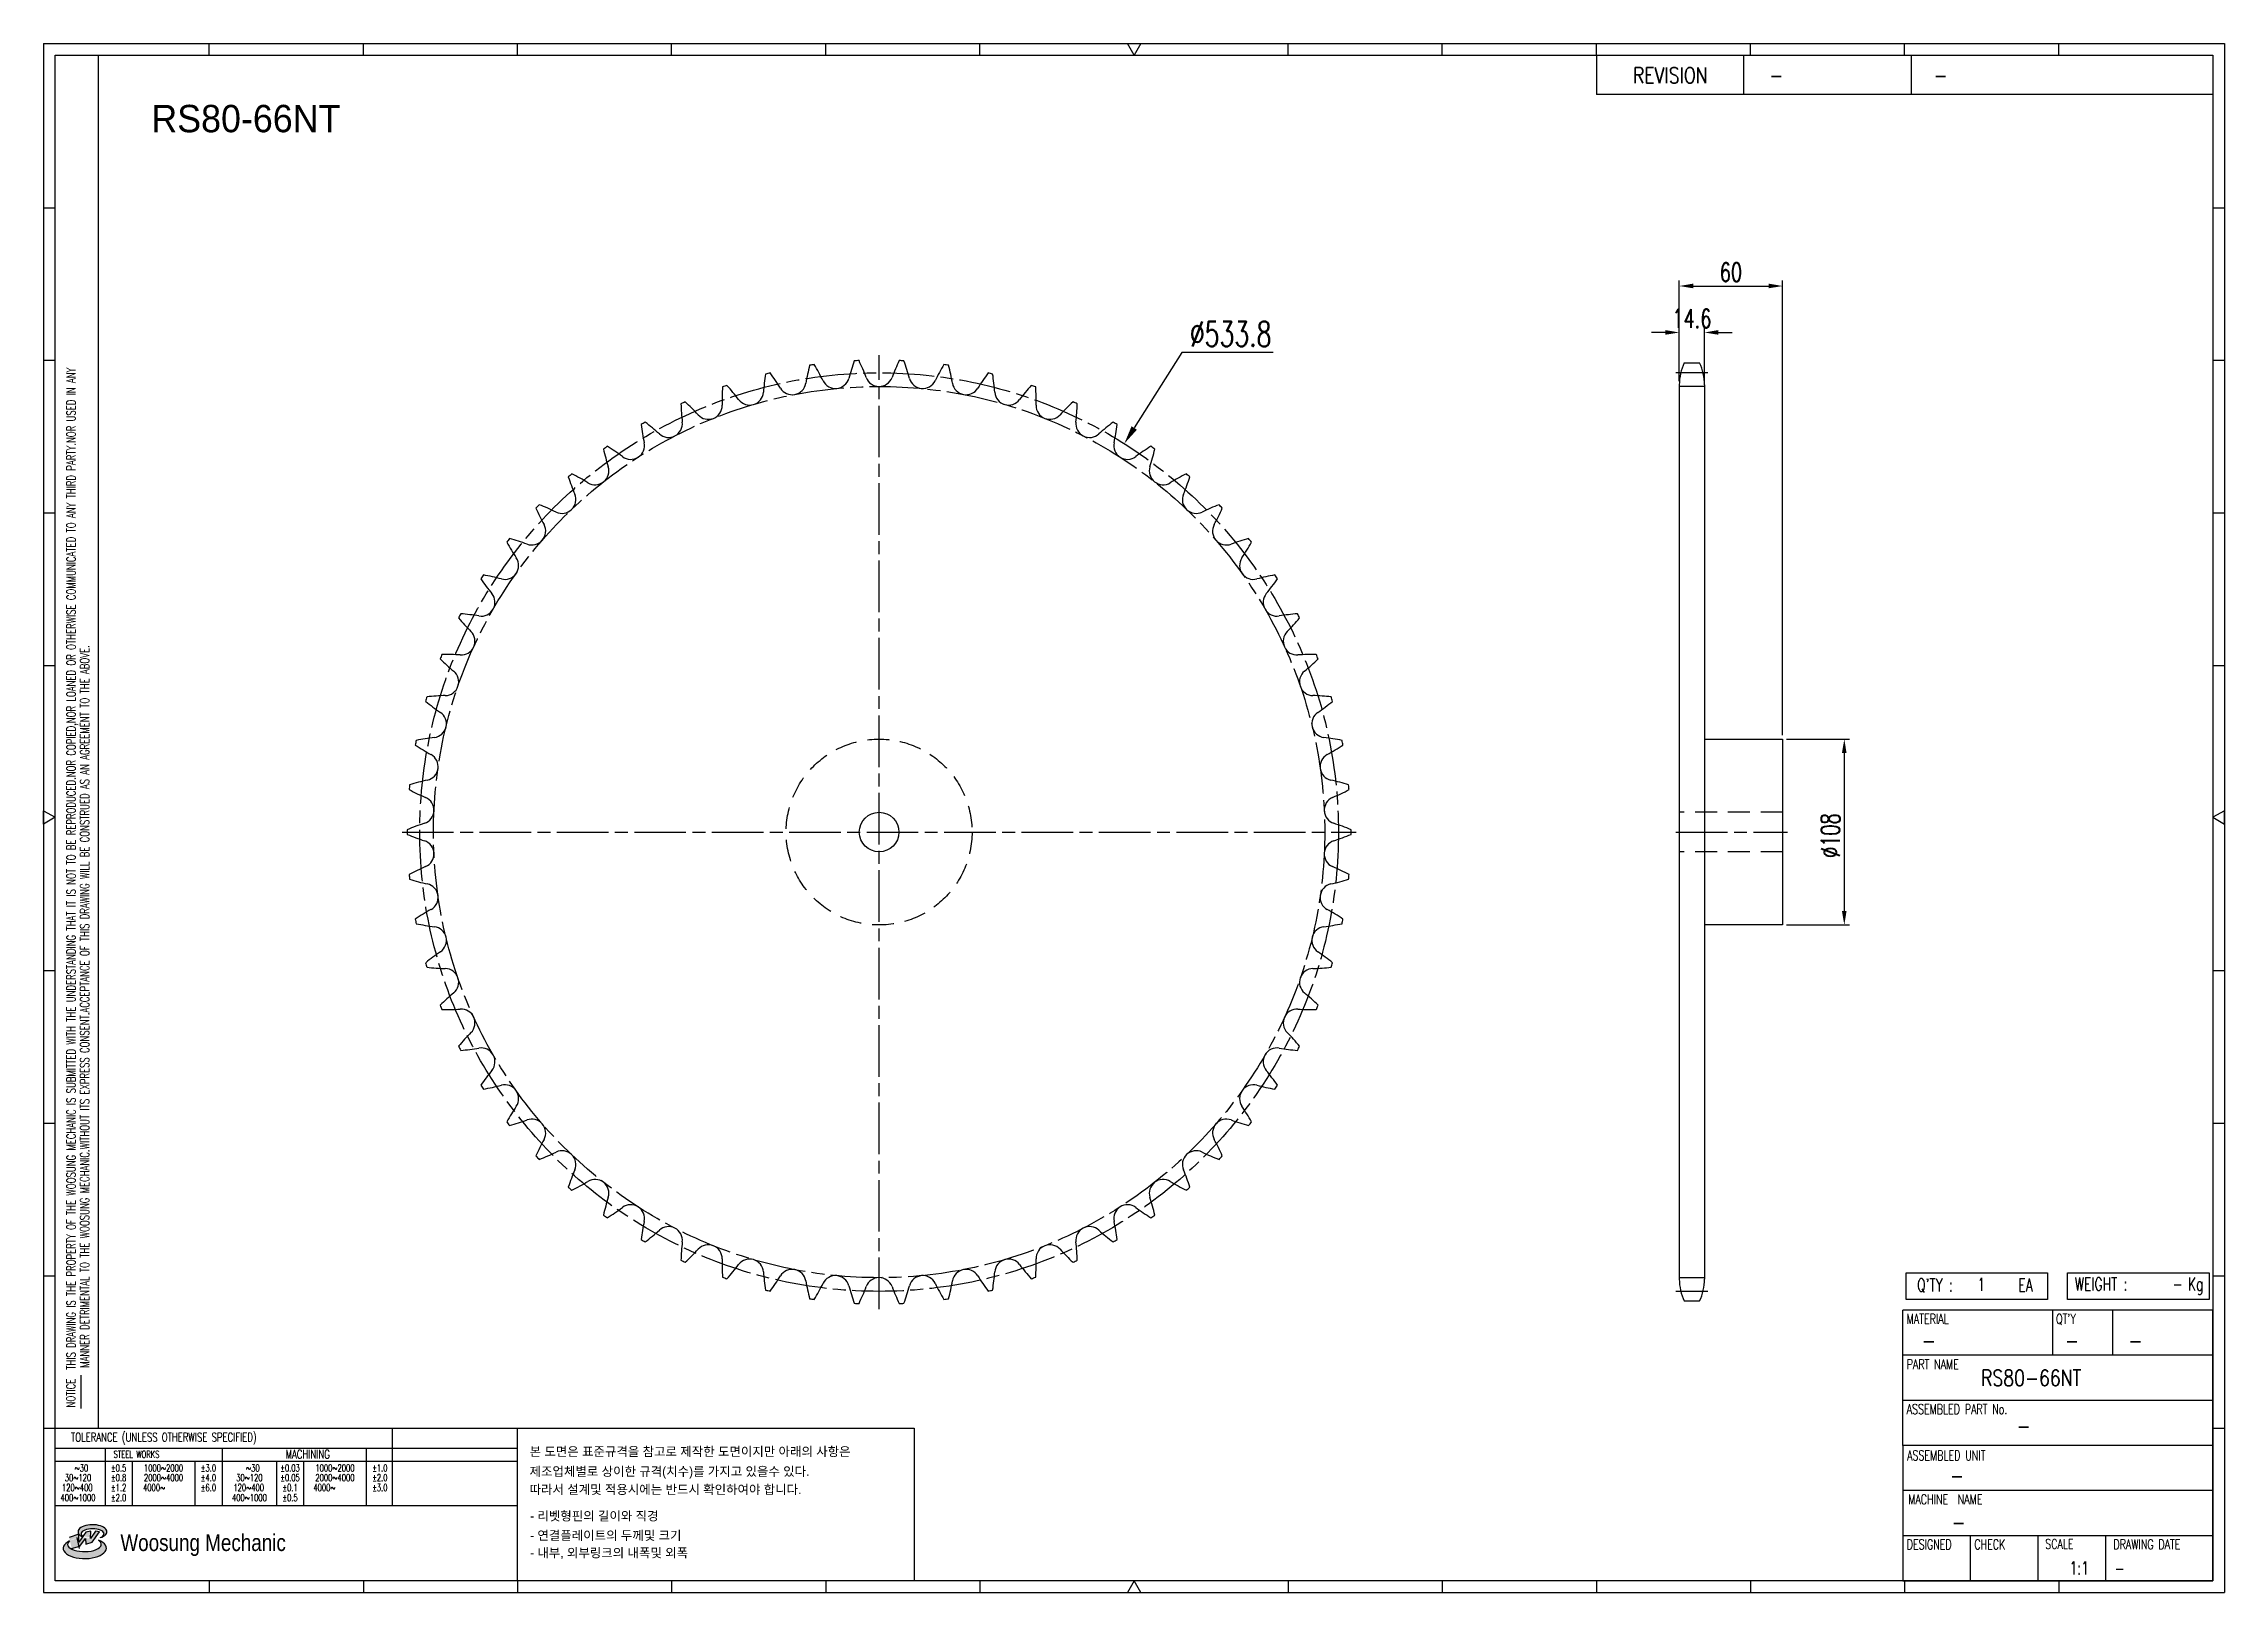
# Model space of a CAD drawing. Header units: millimetres. Extents: x 26814 to 28081, y 33 to 933.
import ezdxf
from ezdxf.enums import TextEntityAlignment as Align

# ---------------------------------------------------------------- set-up
doc = ezdxf.new("R2010")
doc.units = ezdxf.units.MM
for name, pattern in [('AM_ISO08W050', [18, 12, -1.5, 3, -1.5]), ('AM_ISO08W050x2', [9, 6, -0.75, 1.5, -0.75]), ('HIDDEN', [9.525, 6.35, -3.175])]:
    doc.linetypes.add(name, pattern=pattern)
doc.layers.get('Defpoints').update_dxf_attribs({"color": 80})
doc.layers.add('CL2', color=4, linetype='AM_ISO08W050', lineweight=25)
for name, color, linetype in [('HL', 2, 'HIDDEN'), ('LOGO', 7, 'Continuous'), ('S-DIM', 7, 'Continuous'), ('TITLE', 7, 'Continuous')]:
    doc.layers.add(name, color=color, linetype=linetype)
doc.styles.add('HAN', font='ROMANS.shx', dxfattribs={"width": 0.7, "bigfont": 'whgtxt.shx'})
doc.styles.add('HKD_ST2', font='romans.shx', dxfattribs={"width": 0.7, "height": 4, "bigfont": '@extfont2.shx'})
doc.styles.add('HSG', font='SIMPLEX.shx', dxfattribs={"width": 0.7, "bigfont": 'HSG.shx'})
doc.styles.add('MtXpl_', font='Gulim.ttf')
doc.styles.add('SLDTEXTSTYLE4', font='arial.ttf', dxfattribs={"width": 0.8})
doc.dimstyles.new('APP23', dxfattribs={"dimscale": 4.5, "dimtxt": 2.4, "dimasz": 1.8, "dimexe": 0.7, "dimexo": 0.5, "dimgap": 0.6, "dimtad": 1, "dimtoh": 1, "dimdec": 1, "dimrnd": 0.01, "dimzin": 9, "dimdsep": 46, "dimtxsty": 'HSG', "dimcen": 0, "dimclrd": 1, "dimclre": 1, "dimclrt": 256, "dimazin": 2, "dimtp": 1, "dimtm": 1, "dimtfac": 0.5, "dimtdec": 1, "dimtix": 1, "dimtofl": 0, "dimtmove": 0, "dimatfit": 3, "dimfxl": 0, "dimtvp": 1, "dimtolj": 2, "dimlwd": -1, "dimlwe": -1, "dimarcsym": 0})
doc.dimstyles.new('APP28', dxfattribs={"dimscale": 6, "dimtxt": 2.4, "dimasz": 1.8, "dimexe": 0.7, "dimexo": 0.5, "dimgap": 0.6, "dimtad": 1, "dimtoh": 1, "dimdec": 1, "dimrnd": 0.01, "dimzin": 9, "dimdsep": 46, "dimtxsty": 'HSG', "dimcen": 0, "dimclrd": 1, "dimclre": 1, "dimclrt": 256, "dimazin": 2, "dimtp": 1, "dimtm": 1, "dimtfac": 0.5, "dimtdec": 1, "dimtofl": 0, "dimtmove": 0, "dimatfit": 3, "dimfxl": 0, "dimtvp": 1, "dimtolj": 2, "dimlwd": -1, "dimlwe": -1, "dimarcsym": 0})

# ---------------------------------------------------------------- blocks, each defined once
blk = doc.blocks.new('MASTER')
at = {"layer": 'LOGO'}
h = blk.add_hatch(color=10, dxfattribs=at)
h.paths.add_polyline_path([(1.544, 35.177), (1.554, 34.966), (1.779, 35.034), (2.054, 35.422), (1.908, 35.446), (1.728, 35.167), (1.741, 35.439), (1.547, 35.405), (1.292, 35.041), (1.295, 35.33), (0.943, 35.208), (1.03, 34.8), (1.336, 34.885)])
edge = h.paths.add_edge_path()
edge.add_ellipse((1.795, 35.421), major_axis=(-0.53, 0), ratio=0.487785, start_angle=122.36065, end_angle=403.39574)
edge.add_line((1.411, 35.244), (1.419, 35.261))
edge.add_ellipse((1.798, 35.344), major_axis=(-0.423, 0), ratio=0.444396, start_angle=131.58977, end_angle=386.19408, ccw=False)
edge = h.paths.add_edge_path()
edge.add_ellipse((1.512, 34.815), major_axis=(-0.793, 0), ratio=0.480113, start_angle=314.67633, end_angle=590.85213)
edge.add_ellipse((1.501, 34.958), major_axis=(-0.62, 0), ratio=0.43311, start_angle=331.7024, end_angle=574.42495, ccw=False)
at = {"color": 140}
for p, q in [((0, 90.118), (80.15, 90.118)), ((0, 90.118), (0, 33.191)), ((80.15, 90.118), (80.15, 33.191)), ((57.068, 89.693), (57.068, 88.246)), ((62.47, 89.693), (62.47, 88.246)), ((68.635, 89.693), (68.635, 88.246)), ((79.725, 88.246), (57.068, 88.246)), ((68.449, 43.961), (68.449, 44.936)), ((68.449, 44.936), (73.654, 44.936)), ((73.654, 44.936), (73.654, 43.961)), ((74.39, 43.961), (74.39, 44.936)), ((74.39, 44.936), (79.595, 44.936)), ((79.595, 44.936), (79.595, 43.961)), ((68.336, 38.59), (68.336, 43.563)), ((79.725, 43.563), (68.336, 43.563)), ((73.654, 43.961), (68.449, 43.961)), ((73.827, 43.563), (73.827, 41.905)), ((79.595, 43.961), (74.39, 43.961)), ((76.037, 43.563), (76.037, 41.905)), ((79.725, 38.59), (79.725, 43.563)), ((79.725, 41.905), (68.336, 41.905)), ((79.725, 40.248), (68.336, 40.248)), ((68.336, 38.59), (68.336, 33.616)), ((79.725, 38.59), (68.336, 38.59)), ((79.725, 33.616), (79.725, 38.59)), ((79.725, 36.932), (68.336, 36.932)), ((79.725, 35.274), (68.336, 35.274)), ((70.822, 33.616), (70.822, 35.274)), ((73.309, 33.616), (73.309, 35.274)), ((75.796, 33.616), (75.796, 35.274)), ((0, 33.191), (80.15, 33.191)), ((68.336, 33.616), (79.725, 33.616))]:
    blk.add_line(p, q, dxfattribs=at)
for p, q in [((6.089, 89.693), (6.089, 90.118)), ((11.753, 89.693), (11.753, 90.118)), ((17.418, 89.693), (17.418, 90.118)), ((23.082, 89.693), (23.082, 90.118)), ((28.746, 89.693), (28.746, 90.118)), ((34.411, 89.693), (34.411, 90.118)), ((45.739, 89.693), (45.739, 90.118)), ((51.404, 89.693), (51.404, 90.118)), ((57.068, 89.693), (57.068, 90.118)), ((62.732, 89.693), (62.732, 90.118)), ((68.397, 89.693), (68.397, 90.118)), ((74.061, 89.693), (74.061, 90.118)), ((0, 84.085), (0.425, 84.085)), ((79.725, 84.085), (80.15, 84.085)), ((0, 78.478), (0.425, 78.478)), ((79.725, 78.478), (80.15, 78.478)), ((0, 72.87), (0.425, 72.87)), ((79.725, 72.87), (80.15, 72.87)), ((0, 67.262), (0.425, 67.262)), ((79.725, 67.262), (80.15, 67.262)), ((0, 56.047), (0.425, 56.047)), ((79.725, 56.047), (80.15, 56.047)), ((0, 50.439), (0.425, 50.439)), ((79.725, 50.439), (80.15, 50.439)), ((0, 44.832), (0.425, 44.832)), ((79.725, 44.832), (80.15, 44.832)), ((1.377, 39.947), (1.377, 41.174)), ((0, 39.224), (0.425, 39.224)), ((79.725, 39.224), (80.15, 39.224)), ((6.089, 33.616), (6.089, 33.191)), ((11.753, 33.616), (11.753, 33.191)), ((17.418, 33.616), (17.418, 33.191)), ((23.082, 33.616), (23.082, 33.191)), ((28.746, 33.616), (28.746, 33.191)), ((34.411, 33.616), (34.411, 33.191)), ((45.739, 33.616), (45.739, 33.191)), ((51.404, 33.616), (51.404, 33.191)), ((57.068, 33.616), (57.068, 33.191)), ((62.732, 33.616), (62.732, 33.191)), ((68.397, 33.616), (68.397, 33.191)), ((74.061, 33.616), (74.061, 33.191))]:
    blk.add_line(p, q)
at = {"color": 2}
for p, q in [((2.017, 39.224), (2.017, 89.693)), ((0.425, 39.224), (17.418, 39.224)), ((0.425, 38.487), (17.418, 38.487)), ((2.257, 38.487), (2.257, 36.382)), ((6.557, 38.5), (6.557, 36.382)), ((11.857, 38.487), (11.857, 36.382)), ((12.816, 39.224), (12.816, 36.382)), ((17.418, 33.616), (17.418, 39.224)), ((0.425, 38.012), (17.418, 38.012)), ((3.257, 38.012), (3.257, 36.382)), ((5.557, 38.012), (5.557, 36.382)), ((8.557, 38.012), (8.557, 36.382)), ((9.557, 38.026), (9.557, 36.382)), ((0.425, 36.382), (17.418, 36.382))]:
    blk.add_line(p, q, dxfattribs=at)
for points in [[(40.075, 89.693), (39.83, 90.118), (40.32, 90.118)], [(0.425, 61.679), (0, 61.433), (0, 61.924)], [(79.725, 61.679), (80.15, 61.433), (80.15, 61.924)], [(40.075, 33.616), (39.83, 33.191), (40.32, 33.191)]]:
    blk.add_lwpolyline(points, close=True)
at = {"color": 140}
blk.add_lwpolyline([(0.425, 89.693), (79.725, 89.693), (79.725, 33.616), (0.425, 33.616)], close=True, dxfattribs=at)
at = {"layer": 'LOGO'}
for p, q in [((1.295, 35.33), (0.943, 35.208)), ((1.547, 35.405), (1.292, 35.041)), ((1.292, 35.041), (1.295, 35.33)), ((1.741, 35.439), (1.547, 35.405)), ((1.908, 35.446), (1.728, 35.167)), ((1.728, 35.167), (1.741, 35.439)), ((1.779, 35.034), (2.054, 35.422)), ((2.054, 35.422), (1.908, 35.446)), ((1.03, 34.8), (1.336, 34.885)), ((1.224, 35.208), (1.311, 34.8)), ((1.224, 35.208), (1.224, 35.208)), ((1.336, 34.885), (1.544, 35.177)), ((1.419, 35.261), (1.411, 35.244)), ((1.544, 35.177), (1.554, 34.966)), ((1.554, 34.966), (1.779, 35.034))]:
    blk.add_line(p, q, dxfattribs=at)
for centre, major_axis, ratio, start_param, end_param in [((1.795, 35.421), (-0.53, 0), 0.487785, 2.135596, 7.040584), ((1.798, 35.344), (-0.423, 0), 0.444396, 2.296675, 6.740358), ((1.512, 34.815), (-0.793, 0), 0.480113, 5.492138, 10.312315), ((1.501, 34.958), (-0.62, 0), 0.43311, 5.789299, 10.025607)]:
    blk.add_ellipse(centre, major_axis=major_axis, ratio=ratio, start_param=start_param, end_param=end_param, dxfattribs=at)
for s, height, style, width, p in [('REVISION', 0.5806, 'HAN', 0.8, (58.415, 88.664)), ('-', 0.581, 'HAN', 0.8, (63.426, 88.664)), ('-', 0.581, 'HAN', 0.8, (69.468, 88.664)), ("Q'TY : ", 0.4746, 'HKD_ST2', 0.7, (68.857, 44.253)), ('1', 0.475, 'HKD_ST2', 0.7, (71.071, 44.275)), ('EA', 0.4746, 'HKD_ST2', 0.7, (72.578, 44.253)), ('WEIGHT : ', 0.4746, 'HKD_ST2', 0.7, (74.65, 44.286)), ('Kg', 0.4746, 'HKD_ST2', 0.7, (78.807, 44.286)), ('-', 0.581, 'HAN', 0.8, (69.029, 42.157)), ('-', 0.581, 'HAN', 0.8, (74.289, 42.157)), ('-', 0.581, 'HAN', 0.8, (76.623, 42.157)), ('-', 0.581, 'HAN', 0.8, (72.515, 39.013)), ('-', 0.581, 'HAN', 0.8, (70.067, 37.189)), ('-', 0.581, 'HAN', 0.8, (70.126, 35.48)), ('1:1', 0.4746, 'HKD_ST2', 0.7, (74.458, 33.848)), ('-', 0.475, 'HKD_ST2', 0.7, (76.112, 33.837))]:
    blk.add_text(s, height=height, dxfattribs=dict(style=style, width=width)).set_placement(p)
at = {"color": 6, "style": 'HKD_ST2', "width": 0.7}
for s, p in [(' THIS DRAWING IS THE PROPERTY OF THE WOOSUNG MECHANIC IS SUBMITTED WITH THE UNDERSTANDING THAT IT IS NOT TO BE REPRODUCED.NOR COPIED,NOR LOANED OR OTHERWISE COMMUNICATED TO ANY THIRD PARTY.NOR USED IN ANY', (1.173, 41.217)), ('MANNER DETRIMENTAL TO THE WOOSUNG MECHANIC.WITHOUT ITS EXPRESS CONSENT.ACCEPTANCE OF THIS DRAWING WILL BE CONSTRUED AS AN AGREEMENT TO THE ABOVE.', (1.672, 41.447))]:
    blk.add_text(s, height=0.326266, rotation=90, dxfattribs=at).set_placement(p)
at = {"style": 'HKD_ST2', "width": 0.7}
blk.add_text('-', height=0.475, dxfattribs=at).set_placement((78.613, 44.286), align=Align.RIGHT)
at = {"color": 254, "style": 'HKD_ST2', "width": 0.7}
for s, height, p in [('MATERIAL', 0.3651, (68.474, 43.425)), ("QT'Y", 0.3651, (73.965, 43.425)), ('PART NAME', 0.3651, (68.474, 41.756)), ('ASSEMBLED PART No.', 0.36511, (68.474, 40.109)), ('ASSEMBLED UNIT', 0.36511, (68.49, 38.408)), ('MACHINE  NAME', 0.36511, (68.532, 36.794)), ('DESIGNED', 0.3651, (68.474, 35.136)), ('CHECK', 0.3651, (70.961, 35.136)), ('SCALE', 0.3651, (73.566, 35.153)), ('DRAWING DATE', 0.36511, (76.071, 35.141))]:
    blk.add_text(s, height=height, dxfattribs=at).set_placement(p, align=Align.TOP_LEFT)
at = {"style": 'HKD_ST2', "width": 0.7}
blk.add_text('NOTICE', height=0.3263, rotation=90, dxfattribs=at).set_placement((1.163, 39.988))
blk.add_text('TOLERANCE (UNLESS OTHERWISE SPECIFIED)', height=0.32627, dxfattribs=at).set_placement((4.417, 38.896), align=Align.MIDDLE_CENTER)
at = {"color": 4, "style": 'HKD_ST2', "width": 0.7}
for s, height, p in [('%%12630', 0.261, (1.389, 37.762)), ('1000%%1262000', 0.26101, (4.407, 37.762)), ('%%12630', 0.261, (7.689, 37.762)), ('1000%%1262000', 0.26101, (10.707, 37.762)), ('120%%126400', 0.26101, (1.237, 37.045)), ('30%%126120', 0.261, (1.263, 37.411)), ('4000%%126', 0.261, (4.061, 37.045)), ('2000%%1264000', 0.26101, (4.407, 37.411)), ('120%%126400', 0.26101, (7.537, 37.045)), ('30%%126120', 0.261, (7.563, 37.411)), ('4000%%126', 0.261, (10.321, 37.045)), ('2000%%1264000', 0.26101, (10.707, 37.411)), ('400%%1261000', 0.26101, (1.263, 36.67)), ('400%%1261000', 0.26101, (7.563, 36.67))]:
    blk.add_text(s, height=height, dxfattribs=at).set_placement(p, align=Align.MIDDLE_CENTER)
for s, height, p in [('%%P0.5', 0.261, (2.757, 37.762)), ('STEEL WORKS', 0.26101, (3.416, 38.268)), ('%%P3.0', 0.261, (6.057, 37.762)), ('%%P0.03', 0.261, (9.057, 37.762)), ('MACHINING', 0.3263, (9.707, 38.27)), ('%%P1.0', 0.261, (12.357, 37.762)), ('%%P0.8', 0.261, (2.757, 37.411)), ('%%P1.2', 0.261, (2.757, 37.045)), ('%%P4.0', 0.261, (6.057, 37.411)), ('%%P6.0', 0.261, (6.057, 37.045)), ('%%P0.05', 0.261, (9.057, 37.411)), ('%%P0.1', 0.261, (9.057, 37.045)), ('%%P2.0', 0.261, (12.357, 37.411)), ('%%P3.0', 0.261, (12.357, 37.045)), ('%%P2.0', 0.261, (2.757, 36.67)), ('%%P0.5', 0.261, (9.057, 36.67))]:
    blk.add_text(s, height=height, dxfattribs=at).set_placement(p, align=Align.MIDDLE)
at = {"color": 1, "style": 'SLDTEXTSTYLE4', "width": 0.8}
blk.add_text('Woosung Mechanic', height=0.61957, dxfattribs=at).set_placement((2.822, 34.711))
blk = doc.blocks.new('*D3')
at = {"layer": 'Defpoints', "color": 0, "transparency": 16777216}
for p in [(27779.3, 764.8), (27764.7, 734.4), (27779.3, 734.4)]:
    blk.add_point(p, dxfattribs=at)
at = {"layer": 'S-DIM', "color": 1, "transparency": 16777216}
for p, q in [((27756.6, 764.8), (27748.5, 764.8)), ((27764.7, 736.6), (27764.7, 768)), ((27779.3, 736.6), (27779.3, 768)), ((27787.4, 764.8), (27795.5, 764.8))]:
    blk.add_line(p, q, dxfattribs=at)
for points in [[(27756.6, 766.2), (27756.6, 763.5), (27764.7, 764.8)], [(27787.4, 766.2), (27787.4, 763.5), (27779.3, 764.8)]]:
    blk.add_solid(points, dxfattribs=at)
at = {"layer": 'S-DIM', "transparency": 16777216, "insert": (27772, 772.9), "char_height": 10.8, "attachment_point": 5, "style": 'HSG'}
blk.add_mtext('\\A2;14.6', dxfattribs=at)
blk = doc.blocks.new('*D4')
at = {"layer": 'Defpoints', "color": 0, "transparency": 16777216}
for p in [(27824.7, 791.8), (27764.7, 734.4), (27824.7, 528.5)]:
    blk.add_point(p, dxfattribs=at)
at = {"layer": 'S-DIM', "color": 1, "transparency": 16777216}
for p, q in [((27764.7, 736.6), (27764.7, 795)), ((27772.8, 791.8), (27816.6, 791.8)), ((27824.7, 530.7), (27824.7, 795))]:
    blk.add_line(p, q, dxfattribs=at)
for points in [[(27772.8, 793.2), (27772.8, 790.5), (27764.7, 791.8)], [(27816.6, 793.2), (27816.6, 790.5), (27824.7, 791.8)]]:
    blk.add_solid(points, dxfattribs=at)
at = {"layer": 'S-DIM', "transparency": 16777216, "insert": (27794.7, 799.9), "char_height": 10.8, "attachment_point": 5, "style": 'HSG'}
blk.add_mtext('\\A2;60', dxfattribs=at)
blk = doc.blocks.new('*D5')
at = {"layer": 'Defpoints', "color": 0, "transparency": 16777216}
for p in [(27442.2, 700.2), (27157.2, 248.8)]:
    blk.add_point(p, dxfattribs=at)
at = {"layer": 'S-DIM', "color": 1, "transparency": 16777216}
for p, q in [((27475.6, 753.1), (27448, 709.3)), ((27528.7, 753.1), (27475.6, 753.1))]:
    blk.add_line(p, q, dxfattribs=at)
blk.add_solid([(27446.4, 710.3), (27449.5, 708.3), (27442.2, 700.2)], dxfattribs=at)
at = {"layer": 'S-DIM', "transparency": 16777216, "insert": (27504, 763.9), "char_height": 14.4, "attachment_point": 5, "style": 'HSG'}
blk.add_mtext('\\A2;∅533.8', dxfattribs=at)
blk = doc.blocks.new('*D2')
at = {"layer": 'Defpoints', "color": 0, "transparency": 16777216}
for p in [(27824.7, 528.5), (27824.7, 420.5), (27860.6, 420.5)]:
    blk.add_point(p, dxfattribs=at)
at = {"layer": 'S-DIM', "color": 1, "transparency": 16777216}
for p, q in [((27827, 528.5), (27863.7, 528.5)), ((27860.6, 520.4), (27860.6, 428.6)), ((27827, 420.5), (27863.7, 420.5))]:
    blk.add_line(p, q, dxfattribs=at)
for points in [[(27859.2, 520.4), (27861.9, 520.4), (27860.6, 528.5)], [(27859.2, 428.6), (27861.9, 428.6), (27860.6, 420.5)]]:
    blk.add_solid(points, dxfattribs=at)
at = {"layer": 'S-DIM', "transparency": 16777216, "insert": (27852.5, 472.4), "char_height": 10.8, "attachment_point": 5, "rotation": 90, "style": 'HSG'}
blk.add_mtext('\\A2;%%c108', dxfattribs=at)

msp = doc.modelspace()

# ---------------------------------------------------------------- linework, layer by layer
for p, q in [((27767.52, 747.08), (27776.52, 747.08)), ((27764.72, 734.38), (27764.72, 214.67)), ((27779.32, 734.38), (27779.32, 214.67)), ((27779.32, 528.48), (27824.72, 528.48)), ((27824.72, 528.48), (27824.72, 420.48)), ((27824.72, 420.48), (27779.32, 420.48)), ((27767.52, 201.97), (27776.52, 201.97))]:
    msp.add_line(p, q)
at = {"color": 140}
msp.add_lwpolyline([(27089.59, 128), (27320.11, 128), (27320.11, 39.33), (27089.59, 39.33)], close=True, dxfattribs=at)
msp.add_circle((27299.71, 474.48), 11.5)
for centre, radius, start, end in [((27407.1, 704.12), 129.58, 160.05209, 164.77273), ((27299.71, 474.48), 274.23, 92.44116, 93.01339), ((27170.98, 692.87), 129.58, 20.68182, 25.40246), ((27428.44, 692.87), 129.58, 154.59754, 159.31818), ((27299.71, 474.48), 274.23, 86.98661, 87.55884), ((27192.32, 704.12), 129.58, 15.22727, 19.94791), ((27361.7, 720.3), 129.58, 170.96118, 175.68182), ((27299.71, 474.48), 274.23, 103.35025, 103.92248), ((27131.97, 664.56), 129.58, 31.59091, 36.31155), ((27249.18, 736.65), 8.02, 211.59091, 350.22727), ((27384.79, 713.29), 129.58, 165.50663, 170.22727), ((27299.71, 474.48), 274.23, 97.8957, 98.46793), ((27150.8, 679.65), 129.58, 26.13636, 30.857), ((27274.33, 740.26), 8.02, 206.13636, 344.77273), ((27299.71, 741.47), 8.02, 200.68182, 339.31818), ((27325.09, 740.26), 8.02, 195.22727, 333.86364), ((27448.62, 679.65), 129.58, 149.143, 153.86364), ((27299.71, 474.48), 274.23, 81.53207, 82.1043), ((27214.63, 713.29), 129.58, 9.77273, 14.49337), ((27350.24, 736.65), 8.02, 189.77273, 328.40909), ((27467.45, 664.56), 129.58, 143.68845, 148.40909), ((27299.71, 474.48), 274.23, 76.07752, 76.64975), ((27237.72, 720.3), 129.58, 4.31818, 9.03882), ((27794.92, 734.38), 30.2, 155.13196, 180), ((27749.12, 734.38), 30.2, 0, 24.86804), ((27299.71, 474.48), 274.23, 114.25934, 114.83157), ((27314.06, 727.58), 129.58, 181.87027, 186.59091), ((27099.03, 629.38), 129.58, 42.5, 47.22064), ((27200.48, 722.35), 8.02, 222.5, 1.13636), ((27338.05, 725.07), 129.58, 176.41572, 181.13636), ((27299.71, 474.48), 274.23, 108.80479, 109.37703), ((27114.66, 647.76), 129.58, 37.04545, 41.7661), ((27224.49, 730.66), 8.02, 217.04545, 355.68182), ((27374.93, 730.66), 8.02, 184.31818, 322.95455), ((27484.76, 647.76), 129.58, 138.2339, 142.95455), ((27299.71, 474.48), 274.23, 70.62297, 71.19521), ((27261.37, 725.07), 129.58, 358.86364, 3.58428), ((27398.94, 722.35), 8.02, 178.86364, 317.5), ((27500.39, 629.38), 129.58, 132.77936, 137.5), ((27299.71, 474.48), 274.23, 65.16843, 65.74066), ((27285.36, 727.58), 129.58, 353.40909, 358.12973), ((27299.71, 474.48), 274.23, 119.71388, 120.28612), ((27289.94, 727.8), 129.58, 187.32481, 192.04545), ((27085.22, 609.61), 129.58, 47.95455, 52.67519), ((27177.37, 711.79), 8.02, 227.95455, 6.59091), ((27422.05, 711.79), 8.02, 173.40909, 312.04545), ((27514.2, 609.61), 129.58, 127.32481, 132.04545), ((27299.71, 474.48), 274.23, 59.71388, 60.28612), ((27309.48, 727.8), 129.58, 347.95455, 352.67519), ((27299.71, 474.48), 274.23, 125.16843, 125.74066), ((27265.9, 725.73), 129.58, 192.77936, 197.5), ((27073.34, 588.61), 129.58, 53.40909, 58.12973), ((27155.37, 699.09), 8.02, 233.40909, 12.04545), ((27444.05, 699.09), 8.02, 167.95455, 306.59091), ((27526.08, 588.61), 129.58, 121.87027, 126.59091), ((27333.52, 725.73), 129.58, 342.5, 347.22064), ((27299.71, 474.48), 274.23, 54.25934, 54.83157), ((27134.67, 684.35), 8.02, 238.86364, 17.5), ((27464.75, 684.35), 8.02, 162.5, 301.13636), ((27299.71, 474.48), 274.23, 130.62297, 131.19521), ((27242.17, 721.38), 129.58, 198.2339, 202.95455), ((27063.52, 566.57), 129.58, 58.86364, 63.58428), ((27535.9, 566.57), 129.58, 116.41572, 121.13636), ((27357.25, 721.38), 129.58, 337.04545, 341.7661), ((27299.71, 474.48), 274.23, 48.80479, 49.37703), ((27299.71, 474.48), 274.23, 136.07752, 136.64975), ((27218.96, 714.79), 129.58, 203.68845, 208.40909), ((27055.83, 543.7), 129.58, 64.31818, 69.03882), ((27115.47, 667.71), 8.02, 244.31818, 22.95455), ((27483.95, 667.71), 8.02, 157.04545, 295.68182), ((27543.58, 543.7), 129.58, 110.96118, 115.68182), ((27380.46, 714.79), 129.58, 331.59091, 336.31155), ((27299.71, 474.48), 274.23, 43.35025, 43.92248), ((27097.93, 649.32), 8.02, 249.77273, 28.40909), ((27501.49, 649.32), 8.02, 151.59091, 290.22727), ((27082.23, 629.35), 8.02, 255.22727, 33.86364), ((27299.71, 474.48), 274.23, 141.53207, 142.1043), ((27196.49, 706.02), 129.58, 209.143, 213.86364), ((27050.36, 520.21), 129.58, 69.77273, 74.49337), ((27549.06, 520.21), 129.58, 105.50663, 110.22727), ((27517.19, 629.35), 8.02, 146.13636, 284.77273), ((27402.93, 706.02), 129.58, 326.13636, 330.857), ((27299.71, 474.48), 274.23, 37.8957, 38.46793), ((27299.71, 474.48), 274.23, 146.98661, 147.55884), ((27174.94, 695.16), 129.58, 214.59754, 219.31818), ((27047.14, 496.3), 129.58, 75.22727, 79.94791), ((27552.28, 496.3), 129.58, 100.05209, 104.77273), ((27424.47, 695.16), 129.58, 320.68182, 325.40246), ((27299.71, 474.48), 274.23, 32.44116, 33.01339), ((27068.49, 607.98), 8.02, 260.68182, 39.31818), ((27530.93, 607.98), 8.02, 140.68182, 279.31818), ((27299.71, 474.48), 274.23, 152.44116, 153.01339), ((27154.53, 682.31), 129.58, 220.05209, 224.77273), ((27046.21, 472.19), 129.58, 80.68182, 85.40246), ((27553.21, 472.19), 129.58, 94.59754, 99.31818), ((27444.89, 682.31), 129.58, 315.22727, 319.94791), ((27299.71, 474.48), 274.23, 26.98661, 27.55884), ((27056.85, 585.39), 8.02, 266.13636, 44.77273), ((27542.57, 585.39), 8.02, 135.22727, 273.86364), ((27299.71, 474.48), 274.23, 157.8957, 158.46793), ((27135.43, 667.56), 129.58, 225.50663, 230.22727), ((27047.58, 448.11), 129.58, 86.13636, 90.857), ((27551.84, 448.11), 129.58, 89.143, 93.86364), ((27463.98, 667.56), 129.58, 309.77273, 314.49337), ((27299.71, 474.48), 274.23, 21.53207, 22.1043), ((27047.41, 561.81), 8.02, 271.59091, 50.22727), ((27552.01, 561.81), 8.02, 129.77273, 268.40909), ((27299.71, 474.48), 274.23, 163.35025, 163.92248), ((27117.83, 651.07), 129.58, 230.96118, 235.68182), ((27051.23, 424.26), 129.58, 91.59091, 96.31155), ((27548.19, 424.26), 129.58, 83.68845, 88.40909), ((27481.59, 651.07), 129.58, 304.31818, 309.03882), ((27299.71, 474.48), 274.23, 16.07752, 16.64975), ((27040.25, 537.43), 8.02, 277.04545, 55.68182), ((27559.17, 537.43), 8.02, 124.31818, 262.95455), ((27299.71, 474.48), 274.23, 168.80479, 169.37703), ((27101.86, 632.99), 129.58, 236.41572, 241.13636), ((27057.13, 400.87), 129.58, 97.04545, 101.7661), ((27542.29, 400.87), 129.58, 78.2339, 82.95455), ((27497.56, 632.99), 129.58, 298.86364, 303.58428), ((27299.71, 474.48), 274.23, 10.62297, 11.19521), ((27035.44, 512.48), 8.02, 282.5, 61.13636), ((27563.98, 512.48), 8.02, 118.86364, 257.5), ((27299.71, 474.48), 274.23, 174.25934, 174.83157), ((27087.69, 613.46), 129.58, 241.87027, 246.59091), ((27065.22, 378.14), 129.58, 102.5, 107.22064), ((27033.02, 487.19), 8.02, 287.95455, 66.59091), ((27566.39, 487.19), 8.02, 113.40909, 252.04545), ((27534.2, 378.14), 129.58, 72.77936, 77.5), ((27511.73, 613.46), 129.58, 293.40909, 298.12973), ((27299.71, 474.48), 274.23, 5.16843, 5.74066), ((27299.71, 474.48), 274.23, 179.71388, 180.28612), ((27075.44, 356.29), 129.58, 107.95455, 112.67519), ((27075.44, 592.68), 129.58, 247.32481, 252.04545), ((27033.02, 461.78), 8.02, 293.40909, 72.04545), ((27566.39, 461.78), 8.02, 107.95455, 246.59091), ((27523.98, 356.29), 129.58, 67.32481, 72.04545), ((27523.98, 592.68), 129.58, 287.95455, 292.67519), ((27299.71, 474.48), 274.23, 359.71388, 0.28612), ((27087.69, 335.5), 129.58, 113.40909, 118.12973), ((27299.71, 474.48), 274.23, 185.16843, 185.74066), ((27065.22, 570.83), 129.58, 252.77936, 257.5), ((27035.44, 436.49), 8.02, 298.86364, 77.5), ((27563.98, 436.49), 8.02, 102.5, 241.13636), ((27534.2, 570.83), 129.58, 282.5, 287.22064), ((27511.73, 335.5), 129.58, 61.87027, 66.59091), ((27299.71, 474.48), 274.23, 354.25934, 354.83157), ((27101.86, 315.98), 129.58, 118.86364, 123.58428), ((27299.71, 474.48), 274.23, 190.62297, 191.19521), ((27057.13, 548.1), 129.58, 258.2339, 262.95455), ((27040.25, 411.54), 8.02, 304.31818, 82.95455), ((27559.17, 411.54), 8.02, 97.04545, 235.68182), ((27542.29, 548.1), 129.58, 277.04545, 281.7661), ((27497.56, 315.98), 129.58, 56.41572, 61.13636), ((27299.71, 474.48), 274.23, 348.80479, 349.37703), ((27117.83, 297.89), 129.58, 124.31818, 129.03882), ((27299.71, 474.48), 274.23, 196.07752, 196.64975), ((27051.23, 524.71), 129.58, 263.68845, 268.40909), ((27047.41, 387.16), 8.02, 309.77273, 88.40909), ((27552.01, 387.16), 8.02, 91.59091, 230.22727), ((27548.19, 524.71), 129.58, 271.59091, 276.31155), ((27481.59, 297.89), 129.58, 50.96118, 55.68182), ((27299.71, 474.48), 274.23, 343.35025, 343.92248), ((27135.43, 281.4), 129.58, 129.77273, 134.49337), ((27463.98, 281.4), 129.58, 45.50663, 50.22727), ((27299.71, 474.48), 274.23, 201.53207, 202.1043), ((27047.58, 500.86), 129.58, 269.143, 273.86364), ((27056.85, 363.57), 8.02, 315.22727, 93.86364), ((27542.57, 363.57), 8.02, 86.13636, 224.77273), ((27551.84, 500.86), 129.58, 266.13636, 270.857), ((27299.71, 474.48), 274.23, 337.8957, 338.46793), ((27154.53, 266.66), 129.58, 135.22727, 139.94791), ((27444.89, 266.66), 129.58, 40.05209, 44.77273), ((27299.71, 474.48), 274.23, 206.98661, 207.55884), ((27046.21, 476.77), 129.58, 274.59754, 279.31818), ((27068.49, 340.99), 8.02, 320.68182, 99.31818), ((27530.93, 340.99), 8.02, 80.68182, 219.31818), ((27553.21, 476.77), 129.58, 260.68182, 265.40246), ((27299.71, 474.48), 274.23, 332.44116, 333.01339), ((27174.94, 253.8), 129.58, 140.68182, 145.40246), ((27424.47, 253.8), 129.58, 34.59754, 39.31818), ((27299.71, 474.48), 274.23, 212.44116, 213.01339), ((27047.14, 452.67), 129.58, 280.05209, 284.77273), ((27082.23, 319.62), 8.02, 326.13636, 104.77273), ((27517.19, 319.62), 8.02, 75.22727, 213.86364), ((27552.28, 452.67), 129.58, 255.22727, 259.94791), ((27299.71, 474.48), 274.23, 326.98661, 327.55884), ((27196.49, 242.94), 129.58, 146.13636, 150.857), ((27299.71, 474.48), 274.23, 217.8957, 218.46793), ((27050.36, 428.76), 129.58, 285.50663, 290.22727), ((27097.93, 299.64), 8.02, 331.59091, 110.22727), ((27501.49, 299.64), 8.02, 69.77273, 208.40909), ((27549.06, 428.76), 129.58, 249.77273, 254.49337), ((27402.93, 242.94), 129.58, 29.143, 33.86364), ((27299.71, 474.48), 274.23, 321.53207, 322.1043), ((27218.96, 234.18), 129.58, 151.59091, 156.31155), ((27380.46, 234.18), 129.58, 23.68845, 28.40909), ((27299.71, 474.48), 274.23, 223.35025, 223.92248), ((27055.83, 405.26), 129.58, 290.96118, 295.68182), ((27115.47, 281.26), 8.02, 337.04545, 115.68182), ((27483.95, 281.26), 8.02, 64.31818, 202.95455), ((27543.58, 405.26), 129.58, 244.31818, 249.03882), ((27299.71, 474.48), 274.23, 316.07752, 316.64975), ((27242.17, 227.59), 129.58, 157.04545, 161.7661), ((27299.71, 474.48), 274.23, 228.80479, 229.37703), ((27063.52, 382.39), 129.58, 296.41572, 301.13636), ((27134.67, 264.62), 8.02, 342.5, 121.13636), ((27464.75, 264.62), 8.02, 58.86364, 197.5), ((27535.9, 382.39), 129.58, 238.86364, 243.58428), ((27357.25, 227.59), 129.58, 18.2339, 22.95455), ((27299.71, 474.48), 274.23, 310.62297, 311.19521), ((27265.9, 223.24), 129.58, 162.5, 167.22064), ((27073.34, 360.36), 129.58, 301.87027, 306.59091), ((27155.37, 249.88), 8.02, 347.95455, 126.59091), ((27444.05, 249.88), 8.02, 53.40909, 192.04545), ((27526.08, 360.36), 129.58, 233.40909, 238.12973), ((27333.52, 223.24), 129.58, 12.77936, 17.5), ((27299.71, 474.48), 274.23, 234.25934, 234.83157), ((27289.94, 221.16), 129.58, 167.95455, 172.67519), ((27085.22, 339.36), 129.58, 307.32481, 312.04545), ((27177.37, 237.18), 8.02, 353.40909, 132.04545), ((27422.05, 237.18), 8.02, 47.95455, 186.59091), ((27514.2, 339.36), 129.58, 227.95455, 232.67519), ((27309.48, 221.16), 129.58, 7.32481, 12.04545), ((27299.71, 474.48), 274.23, 305.16843, 305.74066), ((27299.71, 474.48), 274.23, 239.71388, 240.28612), ((27314.06, 221.38), 129.58, 173.40909, 178.12973), ((27099.03, 319.58), 129.58, 312.77936, 317.5), ((27200.48, 226.62), 8.02, 358.86364, 137.5), ((27398.94, 226.62), 8.02, 42.5, 181.13636), ((27500.39, 319.58), 129.58, 222.5, 227.22064), ((27285.36, 221.38), 129.58, 1.87027, 6.59091), ((27299.71, 474.48), 274.23, 299.71388, 300.28612), ((27299.71, 474.48), 274.23, 245.16843, 245.74066), ((27338.05, 223.89), 129.58, 178.86364, 183.58428), ((27299.71, 474.48), 274.23, 250.62297, 251.19521), ((27114.66, 301.21), 129.58, 318.2339, 322.95455), ((27224.49, 218.31), 8.02, 4.31818, 142.95455), ((27361.7, 228.67), 129.58, 184.31818, 189.03882), ((27131.97, 284.4), 129.58, 323.68845, 328.40909), ((27249.18, 212.32), 8.02, 9.77273, 148.40909), ((27274.33, 208.7), 8.02, 15.22727, 153.86364), ((27299.71, 207.5), 8.02, 20.68182, 159.31818), ((27325.09, 208.7), 8.02, 26.13636, 164.77273), ((27350.24, 212.32), 8.02, 31.59091, 170.22727), ((27467.45, 284.4), 129.58, 211.59091, 216.31155), ((27237.72, 228.67), 129.58, 350.96118, 355.68182), ((27374.93, 218.31), 8.02, 37.04545, 175.68182), ((27484.76, 301.21), 129.58, 217.04545, 221.7661), ((27299.71, 474.48), 274.23, 288.80479, 289.37703), ((27261.37, 223.89), 129.58, 356.41572, 1.13636), ((27299.71, 474.48), 274.23, 294.25934, 294.83157), ((27299.71, 474.48), 274.23, 256.07752, 256.64975), ((27384.79, 235.68), 129.58, 189.77273, 194.49337), ((27299.71, 474.48), 274.23, 261.53207, 262.1043), ((27150.8, 269.32), 129.58, 329.143, 333.86364), ((27407.1, 244.85), 129.58, 195.22727, 199.94791), ((27170.98, 256.09), 129.58, 334.59754, 339.31818), ((27428.44, 256.09), 129.58, 200.68182, 205.40246), ((27192.32, 244.85), 129.58, 340.05209, 344.77273), ((27448.62, 269.32), 129.58, 206.13636, 210.857), ((27299.71, 474.48), 274.23, 277.8957, 278.46793), ((27214.63, 235.68), 129.58, 345.50663, 350.22727), ((27299.71, 474.48), 274.23, 283.35025, 283.92248), ((27794.92, 214.67), 30.2, 180, 204.86804), ((27749.12, 214.67), 30.2, 335.13196, 0), ((27299.71, 474.48), 274.23, 266.98661, 267.55884), ((27299.71, 474.48), 274.23, 272.44116, 273.01339)]:
    msp.add_arc(centre, radius, start, end)
at = {"layer": 'CL2', "linetype": 'AM_ISO08W050x2', "ltscale": 5}
for p, q in [((27299.71, 197.26), (27299.71, 751.71)), ((27762.78, 741.47), (27781.26, 741.47)), ((27764.72, 733.53), (27779.32, 733.53)), ((27022.48, 474.48), (27576.94, 474.48)), ((27762.78, 474.48), (27827.53, 474.48)), ((27764.72, 215.52), (27779.32, 215.52)), ((27762.78, 207.58), (27781.26, 207.58))]:
    msp.add_line(p, q, dxfattribs=at)
for radius in [266.91, 258.97]:
    msp.add_circle((27299.71, 474.48), radius, dxfattribs=at)
at = {"layer": 'HL', "linetype": 'HIDDEN', "ltscale": 2}
for p, q in [((27824.72, 485.98), (27764.72, 485.98)), ((27824.72, 462.98), (27764.72, 462.98))]:
    msp.add_line(p, q, dxfattribs=at)
at = {"layer": 'HL', "ltscale": 2}
msp.add_circle((27299.71, 474.48), 54, dxfattribs=at)

# ---------------------------------------------------------------- block references
at = {"color": 140, "xscale": 15.81103464176613, "yscale": 15.81103464176613, "zscale": 15.81103464176613}
msp.add_blockref('MASTER', (26814.2, -492.17), dxfattribs=at)

# ---------------------------------------------------------------- texts
at = {"style": 'HAN', "width": 0.8}
msp.add_text('RS80-66NT', height=9.18, dxfattribs=at).set_placement((27940.06, 152.69))
at = {"color": 140, "style": 'MtXpl_'}
for s, p in [('본 도면은 표준규격을 참고로 제작한 도면이지만 아래의 사항은', (27096.6, 111.84)), ('제조업체별로 상이한 규격(치수)를 가지고 있을수 있다.', (27096.6, 100.31)), ('따라서 설계및 적용시에는 반드시 확인하여야 합니다.', (27096.6, 89.79)), ('- 리벳형핀의 길이와 직경', (27096.89, 74.39)), ('- 연결플레이트의 두께및 크기', (27096.89, 63.1)), ('- 내부, 외부링크의 내폭및 외폭', (27096.89, 52.97))]:
    msp.add_text(s, height=5.3037, dxfattribs=at).set_placement(p)
at = {"layer": 'TITLE', "color": 254, "style": 'MtXpl_'}
msp.add_text('RS80-66NT', height=15.911, dxfattribs=at).set_placement((26876.8, 881.17))

# ---------------------------------------------------------------- dimensions: what is measured, and where the dimension line sits
at = {"layer": 'S-DIM'}
dim = msp.add_linear_dim(base=(27824.72, 791.83), p1=(27764.72, 734.38), p2=(27824.72, 528.48), dimstyle='APP23', dxfattribs=at)
dim.commit()
dim.dimension.update_dxf_attribs({"geometry": '*D4', "text_midpoint": (27794.72, 799.93)})
dim = msp.add_diameter_dim_2p(p1=(27157.22, 248.79), p2=(27442.2, 700.17), dimstyle='APP28', dxfattribs=at)
dim.commit()
dim.dimension.update_dxf_attribs({"geometry": '*D5', "text_midpoint": (27503.95, 753.13), "dimtype": 131})
dim = msp.add_linear_dim(base=(27779.32, 764.83), p1=(27764.72, 734.38), p2=(27779.32, 734.38), dimstyle='APP23', dxfattribs=at)
dim.commit()
dim.dimension.update_dxf_attribs({"geometry": '*D3', "text_midpoint": (27772.02, 764.83), "dimtype": 128})
dim = msp.add_linear_dim(base=(27860.6, 420.48), p1=(27824.72, 528.48), p2=(27824.72, 420.48), angle=90, text='%%c<>', dimstyle='APP23', dxfattribs=at)
dim.commit()
dim.dimension.update_dxf_attribs({"geometry": '*D2', "text_midpoint": (27860.6, 472.44), "dimtype": 128})

doc.saveas('drawing.dxf')
